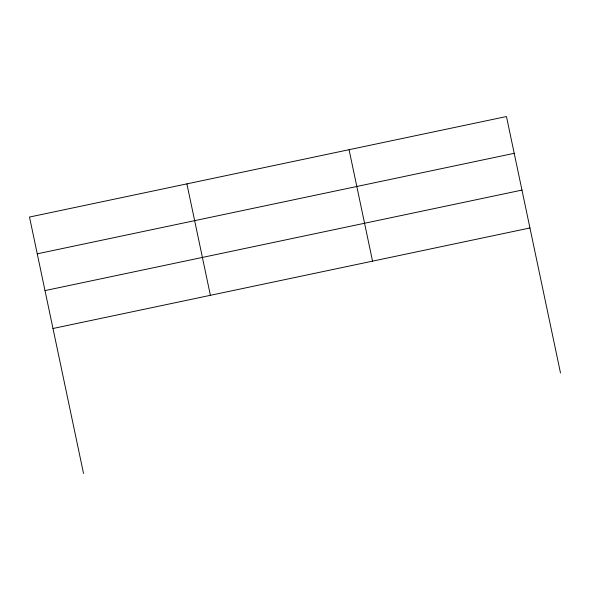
<?xml version="1.0" encoding="UTF-8"?>
<svg xmlns="http://www.w3.org/2000/svg" width="590" height="590" viewBox="0 0 590 590"><rect width="100%" height="100%" fill="white"/><g stroke="black" fill="none" stroke-linecap="round" stroke-linejoin="round"><path stroke-width="0.89" d="M37.251 253.825L514.215 153.311M45.002 290.597L521.966 190.091M52.982 328.49L529.945 227.976M560.5 372.954L506.463 116.532L29.5 217.046L83.537 473.468M349.066 149.705L372.548 261.149M186.897 183.874L210.387 295.325"/></g></svg>
